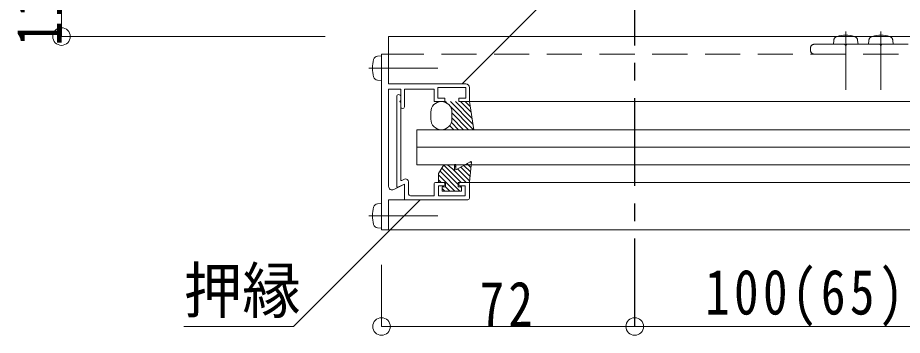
# Model space of a CAD drawing. Units: millimetres at full size, sheet at 1:5. Extents: x -1050 to 1050, y -742 to 742.
# Drawn here: x -327.5 to -75.9, y -526.8 to -436.4 of the extents above; entities that cross this region are included whole.
import ezdxf
from ezdxf.enums import TextEntityAlignment as Align

# ---------------------------------------------------------------- set-up
doc = ezdxf.new("R2010")
doc.units = ezdxf.units.MM
doc.header["$LTSCALE"] = 5
doc.linetypes.add('CHAIN1', pattern=[8, 5, -1, 1, -1])
doc.linetypes.add('DASHED2', pattern=[3, 2, -1])
doc.layers.add('0-0_通り芯', color=7, linetype='CHAIN1')
for name, color, linetype, lineweight in [('0-3_寸法', 54, 'Continuous', 20), ('0-4_手摺部材', 92, 'Continuous', 20), ('0-7_ガラス', 6, 'Continuous', 20), ('0-8_その他', 11, 'Continuous', 20), ('0-9_文字', 3, 'Continuous', 20)]:
    doc.layers.add(name, color=color, linetype=linetype, lineweight=lineweight)
doc.styles.add('ＭＳ ゴシック', font='')
doc.styles.get('ＭＳ ゴシック').set_extended_font_data('MS Gothic')

# ---------------------------------------------------------------- blocks, each defined once
blk = doc.blocks.new('dimension_origin')
at = {"color": 0, "linetype": 'Continuous', "lineweight": -2}
blk.add_circle((0, 0), 1.25, dxfattribs=at)

msp = doc.modelspace()

# ---------------------------------------------------------------- linework, layer by layer
at = {"layer": '0-0_通り芯'}
msp.add_line((-151.98, -524.293), (-151.98, -261.793), dxfattribs=at)
at = {"layer": '0-3_寸法'}
for p, q in [((-315, -430.793), (-315, -441.793)), ((-240, -441.793), (-315, -441.793)), ((-223.98, -524.293), (-223.98, -506.778)), ((-223.98, -524.293), (-151.98, -524.293)), ((-151.98, -524.293), (-51.98, -524.293))]:
    msp.add_line(p, q, dxfattribs=at)
at = {"layer": '0-4_手摺部材'}
for p, q in [((98.02, -441.793), (-221.98, -441.793)), ((-221.98, -446.793), (-221.98, -441.793)), ((-225.099, -447.391), (-223.98, -447.293)), ((-223.98, -454.293), (-223.98, -447.293)), ((-225.099, -454.195), (-223.98, -454.293)), ((-221.98, -455.293), (-199.98, -455.293)), ((-218.48, -456.793), (-221.98, -456.793)), ((-221.98, -456.793), (-221.98, -484.425)), ((-218.48, -456.793), (-218.48, -461.793)), ((-217.48, -456.793), (-217.48, -461.793)), ((-198.98, -456.293), (-198.98, -460.293)), ((-219.68, -458.893), (-219.68, -484.476)), ((-218.78, -460.293), (-218.48, -459.993)), ((-218.78, -460.293), (-218.48, -460.593)), ((-218.48, -458.893), (-218.48, -459.993)), ((98.02, -460.293), (-198.941, -460.293)), ((-218.48, -460.593), (-218.48, -482.576)), ((-217.424, -482.39), (-218.194, -482.756)), ((-219.394, -484.657), (-217.48, -483.745)), ((-217.48, -487.993), (-217.48, -483.745)), ((-216.28, -486.593), (-216.28, -483.112)), ((-208.98, -483.593), (-208.98, -487.093)), ((-208.68, -483.293), (-206.48, -483.293)), ((-207.78, -484.293), (-206.28, -484.293)), ((-207.78, -484.293), (-207.78, -487.093)), ((-205.98, -483.993), (-205.98, -483.793)), ((-201.98, -483.793), (-201.98, -483.993)), ((-201.68, -484.293), (-200.18, -484.293)), ((-201.48, -483.293), (-199.28, -483.293)), ((-200.18, -487.093), (-200.18, -484.293)), ((98.02, -483.296), (-198.98, -483.296)), ((-198.98, -483.593), (-198.98, -487.793)), ((-215.78, -487.093), (-208.98, -487.093)), ((-207.78, -487.093), (-200.18, -487.093)), ((-225.099, -489.391), (-223.98, -489.293)), ((-223.98, -496.293), (-223.98, -489.293)), ((-221.98, -488.293), (-221.98, -496.793)), ((-217.18, -488.293), (-199.48, -488.293)), ((-225.099, -496.195), (-223.98, -496.293)), ((-221.98, -496.793), (98.02, -496.793))]:
    msp.add_line(p, q, dxfattribs=at)
at = {"layer": '0-4_手摺部材', "linetype": 'CHAIN1'}
for p, q in [((-91.98, -440.393), (-91.98, -456.993)), ((-81.98, -440.393), (-81.98, -456.993)), ((-227.58, -450.793), (-207.98, -450.793)), ((-227.58, -492.793), (-207.98, -492.793))]:
    msp.add_line(p, q, dxfattribs=at)
at = {"layer": '0-4_手摺部材', "linetype": 'DASHED2'}
for p, q in [((-101.98, -445.793), (-101.98, -444.993)), ((-100.98, -443.993), (-92.28, -443.993)), ((-95.382, -442.874), (-95.48, -443.993)), ((-91.98, -444.293), (-92.28, -443.993)), ((-91.98, -444.293), (-91.68, -443.993)), ((-91.68, -443.993), (-82.28, -443.993)), ((-88.578, -442.874), (-88.48, -443.993)), ((-85.382, -442.874), (-85.48, -443.993)), ((-81.98, -444.293), (-82.28, -443.993)), ((-81.98, -444.293), (-81.68, -443.993)), ((-81.68, -443.993), (-74.23, -443.993)), ((-78.578, -442.874), (-78.48, -443.993)), ((-221.98, -446.793), (-52.98, -446.793))]:
    msp.add_line(p, q, dxfattribs=at)
at = {"layer": '0-4_手摺部材'}
for points in [[(-221.98, -496.793), (-223.98, -496.793), (-223.98, -446.793), (-221.98, -446.793), (-221.98, -455.293)], [(-198.98, -460.293), (-201.98, -460.293), (-201.98, -459.293), (-199.98, -459.293), (-199.98, -456.293), (-207.98, -456.293), (-207.98, -459.293), (-205.98, -459.293), (-205.98, -460.293), (-208.98, -460.293), (-208.98, -456.793), (-217.48, -456.793)], [(-221.98, -488.293), (-217.48, -488.293), (-217.48, -483.793), (-220.533, -485.319)]]:
    msp.add_lwpolyline(points, dxfattribs=at)
at = {"layer": '0-4_手摺部材', "linetype": 'DASHED2'}
for centre, radius, start, end in [((-94.087, -442.987), 1.3, 113.31036, 175), ((-89.873, -442.987), 1.3, 5, 66.68964), ((-84.087, -442.987), 1.3, 113.31036, 175), ((-79.873, -442.987), 1.3, 5, 66.68964), ((-100.98, -444.993), 1, 90, 180), ((-100.98, -445.793), 1, 180, 270)]:
    msp.add_arc(centre, radius, start, end, dxfattribs=at)
at = {"layer": '0-4_手摺部材'}
for centre, radius, start, end in [((-94.087, -442.987), 1.3, 105.88085, 113.31036), ((-91.98, -450.393), 9, 74.11915, 105.88085), ((-89.873, -442.987), 1.3, 66.68964, 74.11915), ((-84.087, -442.987), 1.3, 105.88085, 113.31036), ((-81.98, -450.393), 9, 74.11915, 105.88085), ((-79.873, -442.987), 1.3, 66.68964, 74.11915), ((-224.986, -448.686), 1.3, 95, 164.11915), ((-217.58, -450.793), 9, 164.11915, 195.88085), ((-224.986, -452.9), 1.3, 195.88085, 265), ((-199.98, -456.293), 1, 0, 90), ((-219.08, -458.893), 0.6, 0, 180), ((-217.98, -461.793), 0.5, 180, 360), ((-218.28, -482.576), 0.2, 180, 295.46), ((-217.08, -483.112), 0.8, 0, 115.46), ((-220.98, -484.425), 1, 180, 296.56505), ((-219.48, -484.476), 0.2, 180, 295.46), ((-208.68, -483.593), 0.3, 90, 180), ((-206.48, -483.793), 0.5, 0, 90), ((-206.28, -483.993), 0.3, 270, 360), ((-201.48, -483.793), 0.5, 90, 180), ((-201.68, -483.993), 0.3, 180, 270), ((-199.28, -483.593), 0.3, 0, 90), ((-217.18, -487.993), 0.3, 180, 270), ((-215.78, -486.593), 0.5, 180, 270), ((-199.48, -487.793), 0.5, 270, 360), ((-217.58, -492.793), 9, 164.11915, 195.88085), ((-224.986, -490.686), 1.3, 95, 164.11915), ((-224.986, -494.9), 1.3, 195.88085, 265)]:
    msp.add_arc(centre, radius, start, end, dxfattribs=at)
at = {"layer": '0-7_ガラス'}
for p, q in [((-213.98, -478.293), (-213.98, -468.296)), ((-213.98, -468.296), (98.02, -468.296)), ((98.02, -473.296), (-213.98, -473.296)), ((-213.98, -478.293), (98.02, -478.293))]:
    msp.add_line(p, q, dxfattribs=at)
at = {"layer": '0-8_その他'}
for p, q in [((-205.304, -460.805), (-205.816, -460.293)), ((-198.016, -466.679), (-204.402, -460.293)), ((-198.267, -465.013), (-202.987, -460.293)), ((-198.519, -463.347), (-201.573, -460.293)), ((-198.77, -461.682), (-200.159, -460.293)), ((-198.98, -460.293), (-197.772, -468.293)), ((-197.816, -468.293), (-204.492, -461.617)), ((-209.98, -465.293), (-209.98, -463.293)), ((-203.98, -465.293), (-203.98, -463.293)), ((-199.23, -468.293), (-203.98, -463.543)), ((-200.644, -468.293), (-203.98, -464.957)), ((-203.473, -468.293), (-204.62, -467.145)), ((-202.058, -468.293), (-204.128, -466.223)), ((-202.845, -479.679), (-198.561, -477.387)), ((-198.568, -479.022), (-199.631, -477.959)), ((-198.414, -477.485), (-198.977, -483.113)), ((-198.439, -477.736), (-198.71, -477.466)), ((-207.745, -480.793), (-206.245, -478.293)), ((-201.696, -485.793), (-207.352, -480.138)), ((-202.195, -483.88), (-206.822, -479.254)), ((-201.368, -483.293), (-206.291, -478.37)), ((-206.245, -478.293), (-205.245, -478.293)), ((-203.245, -479.893), (-205.245, -478.293)), ((-199.954, -483.293), (-203.789, -479.458)), ((-203.245, -478.293), (-203.245, -479.893)), ((-202.845, -478.987), (-203.245, -478.587)), ((-202.945, -478.193), (-203.145, -478.193)), ((-202.845, -478.293), (-202.845, -479.679)), ((-198.954, -482.879), (-202.395, -479.438)), ((-198.825, -481.593), (-201.473, -478.945)), ((-198.697, -480.308), (-200.552, -478.452)), ((-207.745, -480.793), (-207.745, -483.143)), ((-203.111, -485.793), (-207.745, -481.159)), ((-207.025, -483.293), (-207.745, -482.573)), ((-205.795, -483.293), (-207.595, -483.293)), ((-205.795, -484.593), (-206.745, -484.593)), ((-206.745, -484.593), (-206.745, -485.793)), ((-205.939, -485.793), (-206.745, -484.987)), ((-205.795, -484.593), (-205.795, -483.293)), ((-204.525, -485.793), (-205.795, -484.523)), ((-199.176, -483.293), (-202.195, -483.293)), ((-202.195, -484.593), (-202.195, -483.293)), ((-201.245, -484.593), (-202.195, -484.593)), ((-201.245, -484.83), (-201.482, -484.593)), ((-201.245, -484.593), (-201.245, -485.793)), ((-201.245, -485.793), (-206.745, -485.793))]:
    msp.add_line(p, q, dxfattribs=at)
for centre, radius, start, end in [((-206.98, -463.293), 3, 90, 180), ((-206.98, -463.293), 3, 0, 90), ((-206.98, -465.293), 3, 180, 270), ((-206.98, -465.293), 3, 270, 360), ((-198.514, -477.475), 0.1, 354.28941, 118.15108), ((-203.145, -478.293), 0.1, 90, 180), ((-202.945, -478.293), 0.1, 0, 90), ((-207.595, -483.143), 0.15, 180, 270), ((-199.176, -483.093), 0.2, 270, 354.28941)]:
    msp.add_arc(centre, radius, start, end, dxfattribs=at)
at = {"layer": '0-9_文字'}
for points in [[(-201.064, -455.293), (-120.064, -374.293), (-88.814, -374.293)], [(-212.98, -488.293), (-248.98, -524.293), (-280.23, -524.293)]]:
    msp.add_lwpolyline(points, dxfattribs=at)

# ---------------------------------------------------------------- block references
at = {"layer": '0-3_寸法', "xscale": 2, "yscale": 2}
for p, rotation in [((-315, -441.793), 270), ((-223.98, -524.293), 180), ((-151.98, -524.293), 180)]:
    msp.add_blockref('dimension_origin', p, dxfattribs=dict(at, rotation=rotation))
msp.add_blockref('dimension_origin', (-151.98, -524.293), dxfattribs=at)

# ---------------------------------------------------------------- texts
at = {"layer": '0-3_寸法', "insert": (-315, -444.418), "char_height": 12.83, "attachment_point": 7, "rotation": 90, "style": 'ＭＳ ゴシック'}
msp.add_mtext('\\T1.17;\\W0.8;11', dxfattribs=at)
at = {"layer": '0-3_寸法', "char_height": 12.83, "attachment_point": 7, "style": 'ＭＳ ゴシック'}
for s, insert in [('\\T1.18;\\W0.8;100(65)', (-131.98, -524.293)), ('\\T1.17;\\W0.8;72', (-196.105, -524.293))]:
    msp.add_mtext(s, dxfattribs=dict(at, insert=insert))
at = {"layer": '0-9_文字', "style": 'ＭＳ ゴシック', "width": 0.95}
msp.add_text('押縁', height=12.83, dxfattribs=at).set_placement((-280.23, -524.293), align=Align.BOTTOM_LEFT)

doc.saveas('drawing.dxf')
